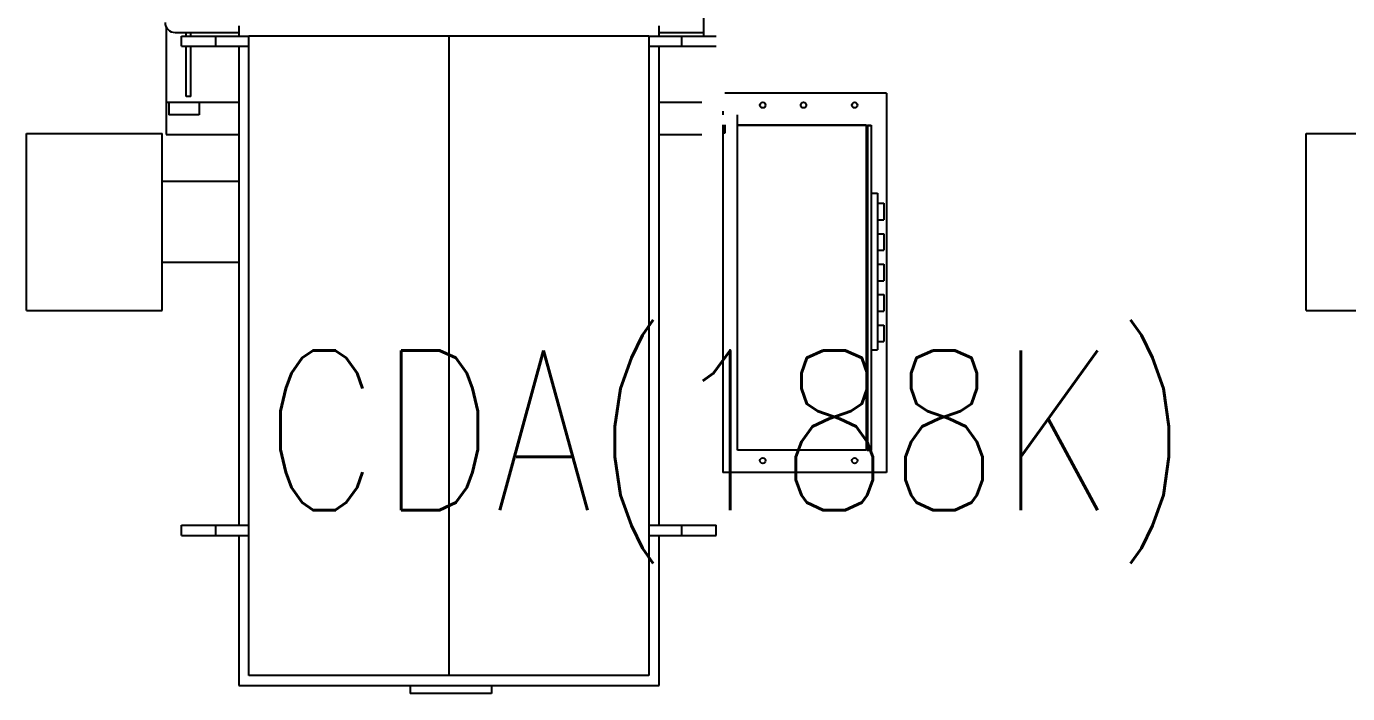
# Model space of a CAD drawing. Header units: millimetres. Extents: x -18489 to 17339, y -1599 to 10961.
# Drawn here: x -15833.4 to -15503, y 7929.4 to 8096.4 of the extents above; entities that cross this region are included whole.
import ezdxf
from ezdxf.enums import TextEntityAlignment as Align

# ---------------------------------------------------------------- set-up
doc = ezdxf.new("R2010")
doc.units = ezdxf.units.MM
doc.layers.add('188K-SM-03-F10-MECH-EQ-Y2257103$0$Micron CUP L10 CDA EQU$0$M-PHASE1 AREA', color=252, linetype='Continuous')
doc.styles.add('X-CUB3-L10$0$CHINA', font='simplex.shx', dxfattribs={"width": 0.75, "bigfont": 'chineset.shx'})

# ---------------------------------------------------------------- blocks, each defined once
blk = doc.blocks.new('188K-SM-03-F10-MECH-EQ-Y2257103$0$Micron CUP L10 CDA EQU$0$XCM7Q30CDA-200K$0$xCUP-L40-M03-HVAC-EQ$0$xCUP-L40-M03-HVAC-EQ$0$XCUP-L40-HVAC-EQ$0$C700')
for p, q in [((-106.3, 2003.4), (-106.3, 2023.5)), ((-106.3, 2023.5), (96.8, 2023.5)), ((96.8, 2003.4), (96.8, 2023.5)), ((-525.5, 2003.4), (-525.5, 1627.6)), ((525.5, 2003.4), (-525.5, 2003.4)), ((525.5, 1627.6), (525.5, 2003.4)), ((-500.2, 378.5), (-500.2, 1978)), ((-500.2, 1978), (500.2, 1978)), ((0, 378.5), (0, 1978)), ((500.2, 1978), (500.2, 378.5)), ((-668.3, 1627.6), (-668.3, 1602.2)), ((-582.7, 1627.6), (-668.3, 1627.6)), ((-582.7, 1627.6), (-582.7, 1602.2)), ((-500.2, 1627.6), (-582.7, 1627.6)), ((668.3, 1627.6), (500.2, 1627.6)), ((582.7, 1627.6), (582.7, 1602.2)), ((668.3, 1627.6), (668.3, 1602.2)), ((-582.7, 1602.2), (-668.3, 1602.2)), ((-500.2, 1602.2), (-582.7, 1602.2)), ((-525.5, 1602.2), (-525.5, 403.9)), ((668.3, 1602.2), (500.2, 1602.2)), ((525.5, 403.9), (525.5, 1602.2)), ((-1094.8, 1470.7), (-685, 1470.7)), ((-1094.8, 521.1), (-1094.8, 1470.7)), ((-685, 600.5), (-685, 1470.7)), ((-1046.6, 1414.1), (-1055.9, 1414.1)), ((-1055.9, 601.7), (-1055.9, 1414.1)), ((-1046.4, 1414.2), (-1055.7, 1414.2)), ((-1055.7, 601.8), (-1055.7, 1414.2)), ((-1046.6, 601.7), (-1046.6, 1414.1)), ((-1044.2, 1407.8), (-1046.6, 1407.8)), ((-1046.4, 601.8), (-1046.4, 1414.2)), ((-1044, 1407.9), (-1046.4, 1407.9)), ((-1044.2, 1414.1), (-721.8, 1414.1)), ((-1044.2, 1414.1), (-1044.2, 601.7)), ((-1044, 1414.2), (-721.6, 1414.2)), ((-1044, 1414.2), (-1044, 601.8)), ((-721.8, 1414.1), (-721.8, 601.7)), ((-721.6, 1414.2), (-721.6, 601.8)), ((-1055.9, 1163.4), (-1071.8, 1163.4)), ((-1071.8, 771.1), (-1071.8, 1163.4)), ((-1055.7, 1163.5), (-1071.6, 1163.5)), ((-1071.6, 771.3), (-1071.6, 1163.5)), ((-1087.6, 1101.5), (-1087.6, 1142.8)), ((-1071.8, 1142.9), (-1087.5, 1142.9)), ((-1087.5, 1102.9), (-1087.5, 1142.9)), ((-1071.8, 1101.5), (-1087.6, 1101.5)), ((-1087.6, 1025.3), (-1087.6, 1066.6)), ((-1071.8, 1066.7), (-1087.5, 1066.7)), ((-1087.5, 1026.7), (-1087.5, 1066.7)), ((717.1, 1064.9), (717.1, 622.4)), ((1056.4, 1064.9), (717.1, 1064.9)), ((1056.4, 1064.9), (1056.4, 622.4)), ((-1071.8, 1025.3), (-1087.6, 1025.3)), ((-1087.6, 949.2), (-1087.6, 990.4)), ((-1071.8, 990.6), (-1087.5, 990.6)), ((-1087.5, 950.5), (-1087.5, 990.6)), ((-1071.8, 949.2), (-1087.6, 949.2)), ((525.5, 945.2), (717.1, 945.2)), ((-1087.6, 873), (-1087.6, 914.3)), ((-1071.8, 914.4), (-1087.5, 914.4)), ((-1087.5, 874.4), (-1087.5, 914.4)), ((-1071.8, 873), (-1087.6, 873)), ((-1087.6, 796.8), (-1087.6, 838.1)), ((-1071.8, 838.2), (-1087.5, 838.2)), ((-1087.5, 798.2), (-1087.5, 838.2)), ((-1071.8, 796.8), (-1087.6, 796.8)), ((-1055.9, 771.1), (-1071.8, 771.1)), ((-1055.7, 771.3), (-1071.6, 771.3)), ((525.5, 742.1), (717.1, 742.1)), ((-1046.6, 601.7), (-1055.9, 601.7)), ((-1046.4, 601.8), (-1055.7, 601.8)), ((-1044.2, 608), (-1046.6, 608)), ((-1044, 608.1), (-1046.4, 608.1)), ((-1044.2, 601.7), (-721.8, 601.7)), ((-1044, 601.8), (-721.6, 601.8)), ((-721, 575.1), (-721, 600.5)), ((-689.7, 621.1), (-685, 621.1)), ((-689.7, 600.5), (-689.7, 621.1)), ((-525.5, 624.9), (-632.3, 624.9)), ((707.1, 624.9), (525.5, 624.9)), ((707.1, 355.3), (707.1, 624.9)), ((1056.4, 622.4), (717.1, 622.4)), ((-685, 566.1), (-685, 575.1)), ((624.6, 543.9), (624.6, 575.6)), ((624.6, 575.6), (700.7, 575.6)), ((700.7, 543.9), (700.7, 575.6)), ((-525.5, 543.9), (-632.3, 543.9)), ((707.1, 543.9), (525.5, 543.9)), ((645.1, 529.9), (645.1, 403.9)), ((645.1, 529.9), (657.1, 529.9)), ((657.1, 529.9), (657.1, 403.9)), ((-1094.8, 521.1), (-689.7, 521.1)), ((-582.7, 403.9), (-668.3, 403.9)), ((-500.2, 403.9), (-582.7, 403.9)), ((-582.7, 403.9), (-582.7, 378.5)), ((668.3, 403.9), (500.2, 403.9)), ((582.7, 403.9), (582.7, 378.5)), ((668.3, 403.9), (668.3, 378.5)), ((-582.7, 378.5), (-668.3, 378.5)), ((-637, 324.5), (-637, 378.5)), ((-525.5, 369.5), (-637, 369.5)), ((-500.2, 378.5), (-582.7, 378.5)), ((-525.5, 378.5), (-525.5, 353.1)), ((-500.2, 378.5), (500.2, 378.5)), ((668.3, 378.5), (500.2, 378.5)), ((525.5, 353.1), (525.5, 378.5)), ((684.6, 369.5), (525.5, 369.5)), ((645.1, 378.5), (645.1, 369.5)), ((657.1, 378.5), (657.1, 369.5))]:
    blk.add_line(p, q)
for centre in [(-1014.8, 1440.7), (-784.9, 1440.7), (-1014.8, 551.1), (-886.9, 551.1), (-784.9, 551.1)]:
    blk.add_circle(centre, 7)
blk.add_arc((684.6, 344.5), 25, 0, 90)
blk = doc.blocks.new('188K-SM-03-F10-MECH-EQ-Y2257103')
at = {"layer": '188K-SM-03-F10-MECH-EQ-Y2257103$0$Micron CUP L10 CDA EQU$0$M-PHASE1 AREA', "lineweight": 0, "ltscale": 0.1, "xscale": 0.1, "yscale": 0.1, "zscale": 0.1, "rotation": 179.9999999999998}
for p in [(-15727.79, 8131.79), (-15407.79, 8131.79)]:
    blk.add_blockref('188K-SM-03-F10-MECH-EQ-Y2257103$0$Micron CUP L10 CDA EQU$0$XCM7Q30CDA-200K$0$xCUP-L40-M03-HVAC-EQ$0$xCUP-L40-M03-HVAC-EQ$0$XCUP-L40-HVAC-EQ$0$C700', p, dxfattribs=at)
blk = doc.blocks.new('X-CUB3-L10')
at = {"layer": 'DefPoints', "style": 'X-CUB3-L10$0$CHINA', "width": 0.8}
blk.add_text('CDA(188K)', height=40, dxfattribs=at).set_placement((-15658.15, 7995.31), align=Align.MIDDLE_CENTER)

msp = doc.modelspace()

# ---------------------------------------------------------------- block references
msp.add_blockref('188K-SM-03-F10-MECH-EQ-Y2257103', (0, 0))

# ---------------------------------------------------------------- next in the draw order: block references
msp.add_blockref('X-CUB3-L10', (0, 0))

doc.saveas('drawing.dxf')
